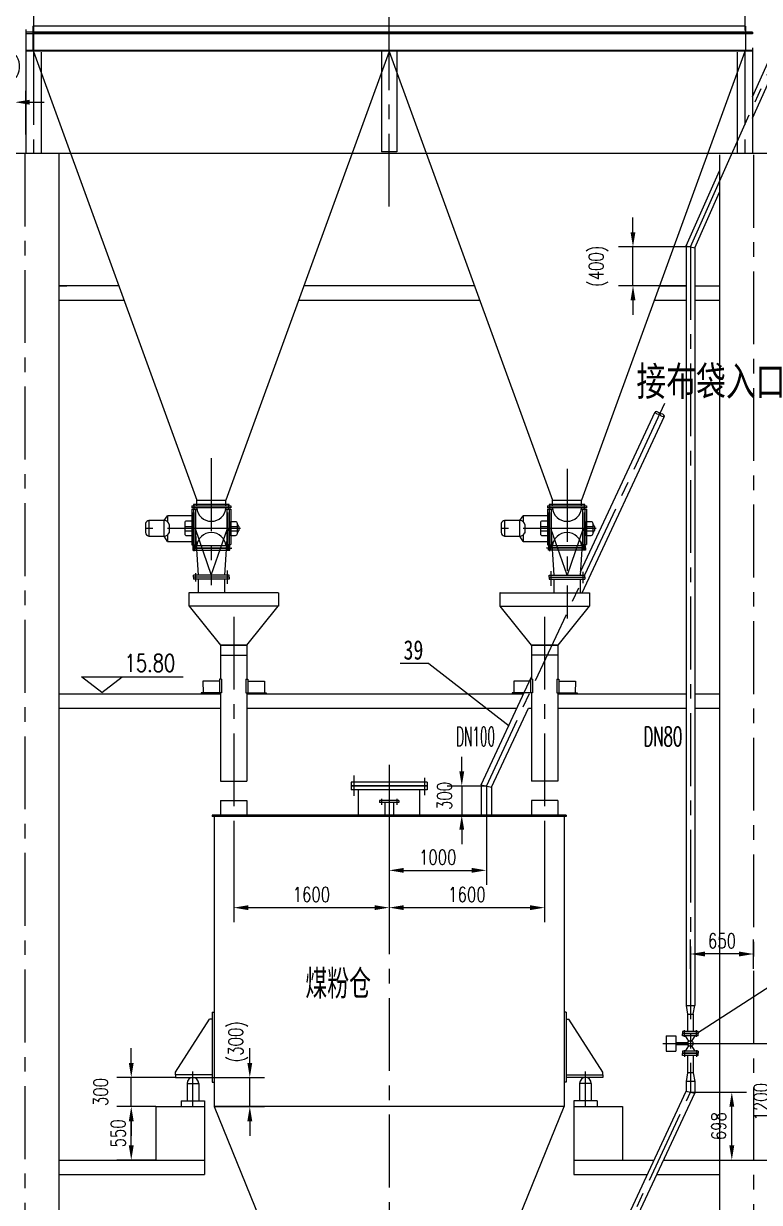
# Model space of a CAD drawing. Extents: x 20215 to 46016, y -49715 to -14074.
# Drawn here: x 28788 to 36360, y -32699 to -20565 of the extents above; entities that cross this region are included whole.
import ezdxf
from ezdxf.enums import TextEntityAlignment as Align

# ---------------------------------------------------------------- set-up
doc = ezdxf.new("R2010")
doc.units = 0
doc.header["$LTSCALE"] = 600
doc.header["$MEASUREMENT"] = 0
doc.header["$PDMODE"] = 32
doc.linetypes.add('CENTER', pattern=[2, 1.25, -0.25, 0.25, -0.25])
doc.layers.get('0').update_dxf_attribs({"linetype": 'CONTINUOUS'})
doc.layers.get('Defpoints').update_dxf_attribs({"linetype": 'CONTINUOUS'})
doc.layers.add('DIM', color=7, linetype='CONTINUOUS')
doc.styles.add('ACC', font='simplex', dxfattribs={"width": 0.75, "bigfont": 'hztxt'})
doc.styles.add('ST', font='txtx.shx', dxfattribs={"width": 0.7})
doc.styles.get("Standard").update_dxf_attribs({"font": '', "width": 0.75})
doc.styles.get('Standard').set_extended_font_data('FangSong_GB2312')
doc.dimstyles.get("Standard").update_dxf_attribs({"dimtxt": 0.18, "dimasz": 0.18, "dimexe": 0.18, "dimexo": 0.0625, "dimgap": 0.09, "dimtad": 0, "dimtih": 1, "dimtoh": 1, "dimdec": 4, "dimzin": 0, "dimdsep": 46, "dimtxsty": 'Standard', "dimcen": 0.09, "dimadec": 0, "dimazin": 0, "dimtfac": 1, "dimtdec": 4, "dimtofl": 0, "dimtmove": 0, "dimatfit": 3, "dimfxl": 1, "dimtolj": 1, "dimtzin": 0, "dimarcsym": 0})
doc.dimstyles.new('STANDARD$0', dxfattribs={"dimtxt": 3.5, "dimasz": 3, "dimexe": 0.18, "dimexo": 0.0625, "dimgap": 0.09, "dimtad": 0, "dimdec": 4, "dimdsep": 46, "dimtxsty": 'ST', "dimcen": 0.09, "dimadec": 0, "dimazin": 0, "dimtfac": 1, "dimtdec": 3, "dimtofl": 0, "dimtmove": 2, "dimatfit": 3, "dimfxl": 1, "dimtvp": 1, "dimtolj": 1, "dimtzin": 0, "dimarcsym": 0})

# ---------------------------------------------------------------- blocks, each defined once
blk = doc.blocks.new('*D14')
at = {"layer": 'Defpoints', "color": 0}
for p in [(35650, -31565), (33833, -36649), (33200, -36819), (33300, -36919), (33993, -36919)]:
    blk.add_point(p, dxfattribs=at)
at = {"layer": 'DIM', "color": 0, "lineweight": -2}
blk.add_arc((33153, -36919), 732, 11.7679, 53.2321, dxfattribs=at)
at = {"layer": 'DIM', "color": 0}
for points in [[(33578, -36355), (33604, -36312), (33463, -36256)], [(33895, -36768), (33845, -36773), (33885, -36919)]]:
    blk.add_solid(points, dxfattribs=at)
at = {"layer": 'DIM', "color": 0, "insert": (33884, -36454), "char_height": 150, "attachment_point": 5, "rotation": 302.5, "style": 'ACC'}
blk.add_mtext('\\A1;65%%d', dxfattribs=at)
blk = doc.blocks.new('*D16')
at = {"layer": 'Defpoints', "color": 0}
for p in [(35650, -30142), (35650, -30294), (36300, -30294)]:
    blk.add_point(p, dxfattribs=at)
at = {"layer": 'DIM', "color": 0, "lineweight": -2}
for p, q in [((35650, -30294), (35650, -29992)), ((36300, -30294), (36300, -29992)), ((36150, -30142), (35800, -30142))]:
    blk.add_line(p, q, dxfattribs=at)
at = {"layer": 'DIM', "color": 0}
for points in [[(35800, -30117), (35800, -30167), (35650, -30142)], [(36150, -30117), (36150, -30167), (36300, -30142)]]:
    blk.add_solid(points, dxfattribs=at)
at = {"layer": 'DIM', "color": 0, "insert": (35975, -30007), "char_height": 150, "attachment_point": 5, "style": 'ACC'}
blk.add_mtext('\\A1;650', dxfattribs=at)
blk = doc.blocks.new('*D17')
at = {"layer": 'Defpoints', "color": 0}
for p in [(35059, -22863), (35650, -22863), (35606, -23263)]:
    blk.add_point(p, dxfattribs=at)
at = {"layer": 'DIM', "color": 0, "lineweight": -2}
for p, q in [((35059, -22713), (35059, -22563)), ((35650, -22863), (34909, -22863)), ((35059, -23263), (35059, -22863)), ((35606, -23263), (34909, -23263)), ((35059, -23413), (35059, -23563))]:
    blk.add_line(p, q, dxfattribs=at)
at = {"layer": 'DIM', "color": 0}
for points in [[(35034, -22713), (35084, -22713), (35059, -22863)], [(35034, -23413), (35084, -23413), (35059, -23263)]]:
    blk.add_solid(points, dxfattribs=at)
at = {"layer": 'DIM', "color": 0, "insert": (34705, -23063), "char_height": 150, "attachment_point": 5, "rotation": 90, "style": 'ACC'}
blk.add_mtext('\\A1;(400)', dxfattribs=at)
blk = doc.blocks.new('*D18')
at = {"layer": 'Defpoints', "color": 0}
for p in [(35650, -31565), (36076, -31565), (35950, -32263)]:
    blk.add_point(p, dxfattribs=at)
at = {"layer": 'DIM', "color": 0, "lineweight": -2}
for p, q in [((35650, -31565), (36226, -31565)), ((36076, -32113), (36076, -31715)), ((35950, -32263), (36226, -32263))]:
    blk.add_line(p, q, dxfattribs=at)
at = {"layer": 'DIM', "color": 0}
for points in [[(36051, -31715), (36101, -31715), (36076, -31565)], [(36051, -32113), (36101, -32113), (36076, -32263)]]:
    blk.add_solid(points, dxfattribs=at)
at = {"layer": 'DIM', "color": 0, "insert": (35941, -31914), "char_height": 150, "attachment_point": 5, "rotation": 90, "style": 'ACC'}
blk.add_mtext('\\A1;698', dxfattribs=at)
blk = doc.blocks.new('*D19')
at = {"layer": 'Defpoints', "color": 0}
for p in [(35679, -31063), (36512, -31063), (35950, -32263)]:
    blk.add_point(p, dxfattribs=at)
at = {"layer": 'DIM', "color": 0, "lineweight": -2}
for p, q in [((35679, -31063), (36662, -31063)), ((36512, -32113), (36512, -31213)), ((35950, -32263), (36662, -32263))]:
    blk.add_line(p, q, dxfattribs=at)
at = {"layer": 'DIM', "color": 0}
for points in [[(36487, -31213), (36537, -31213), (36512, -31063)], [(36487, -32113), (36537, -32113), (36512, -32263)]]:
    blk.add_solid(points, dxfattribs=at)
at = {"layer": 'DIM', "color": 0, "insert": (36377, -31663), "char_height": 150, "attachment_point": 5, "rotation": 90, "style": 'ACC'}
blk.add_mtext('\\A1;1200', dxfattribs=at)
blk = doc.blocks.new('*D25')
at = {"layer": 'Defpoints', "color": 0}
for p in [(28700, -21375), (28700, -21626), (28400, -21778)]:
    blk.add_point(p, dxfattribs=at)
at = {"layer": 'DIM', "color": 0, "lineweight": -2}
for p, q in [((28400, -21778), (28400, -21225)), ((28700, -21626), (28700, -21225)), ((28250, -21375), (28100, -21375)), ((28400, -21375), (28700, -21375)), ((28850, -21375), (29000, -21375))]:
    blk.add_line(p, q, dxfattribs=at)
at = {"layer": 'DIM', "color": 0}
for points in [[(28250, -21350), (28250, -21400), (28400, -21375)], [(28850, -21350), (28850, -21400), (28700, -21375)]]:
    blk.add_solid(points, dxfattribs=at)
at = {"layer": 'DIM', "color": 0, "insert": (28550, -21021), "char_height": 150, "attachment_point": 5, "style": 'ACC'}
blk.add_mtext('\\A1;(300)', dxfattribs=at)
blk = doc.blocks.new('*D27')
at = {"layer": 'Defpoints', "color": 0}
for p in [(29896, -31713), (30150, -31713), (30150, -32263)]:
    blk.add_point(p, dxfattribs=at)
at = {"layer": 'DIM', "color": 0, "lineweight": -2}
for p, q in [((30150, -31713), (29746, -31713)), ((29896, -32113), (29896, -31863)), ((30150, -32263), (29746, -32263))]:
    blk.add_line(p, q, dxfattribs=at)
at = {"layer": 'DIM', "color": 0}
for points in [[(29871, -31863), (29921, -31863), (29896, -31713)], [(29871, -32113), (29921, -32113), (29896, -32263)]]:
    blk.add_solid(points, dxfattribs=at)
at = {"layer": 'DIM', "color": 0, "insert": (29761, -31988), "char_height": 150, "attachment_point": 5, "rotation": 90, "style": 'ACC'}
blk.add_mtext('\\A1;550', dxfattribs=at)
blk = doc.blocks.new('*D28')
at = {"layer": 'Defpoints', "color": 0}
for p in [(29896, -31413), (30350, -31413), (30150, -31713)]:
    blk.add_point(p, dxfattribs=at)
at = {"layer": 'DIM', "color": 0, "lineweight": -2}
for p, q in [((29896, -31263), (29896, -31113)), ((30350, -31413), (29746, -31413)), ((29896, -31713), (29896, -31413)), ((30150, -31713), (29746, -31713)), ((29896, -31863), (29896, -32013))]:
    blk.add_line(p, q, dxfattribs=at)
at = {"layer": 'DIM', "color": 0}
for points in [[(29871, -31263), (29921, -31263), (29896, -31413)], [(29871, -31863), (29921, -31863), (29896, -31713)]]:
    blk.add_solid(points, dxfattribs=at)
at = {"layer": 'DIM', "color": 0, "insert": (29581, -31563), "char_height": 150, "attachment_point": 5, "rotation": 90, "style": 'ACC'}
blk.add_mtext('\\A1;300', dxfattribs=at)
blk = doc.blocks.new('*D29')
at = {"layer": 'Defpoints', "color": 0}
for p in [(30730, -31413), (31116, -31413), (30750, -31713)]:
    blk.add_point(p, dxfattribs=at)
at = {"layer": 'DIM', "color": 0, "lineweight": -2}
for p, q in [((31116, -31263), (31116, -31113)), ((30730, -31413), (31266, -31413)), ((31116, -31713), (31116, -31413)), ((30750, -31713), (31266, -31713)), ((31116, -31863), (31116, -32013))]:
    blk.add_line(p, q, dxfattribs=at)
at = {"layer": 'DIM', "color": 0}
for points in [[(31091, -31263), (31141, -31263), (31116, -31413)], [(31091, -31863), (31141, -31863), (31116, -31713)]]:
    blk.add_solid(points, dxfattribs=at)
at = {"layer": 'DIM', "color": 0, "insert": (30996, -31045), "char_height": 150, "attachment_point": 5, "rotation": 90, "style": 'ACC'}
blk.add_mtext('\\A1;(300)', dxfattribs=at)
blk = doc.blocks.new('*D30')
at = {"layer": 'Defpoints', "color": 0}
for p in [(33550, -28413), (33297, -28713), (33604, -28713)]:
    blk.add_point(p, dxfattribs=at)
at = {"layer": 'DIM', "color": 0, "lineweight": -2}
for p, q in [((33297, -28263), (33297, -28113)), ((33550, -28413), (33147, -28413)), ((33297, -28413), (33297, -28713)), ((33604, -28713), (33147, -28713)), ((33297, -28863), (33297, -29013))]:
    blk.add_line(p, q, dxfattribs=at)
at = {"layer": 'DIM', "color": 0}
for points in [[(33272, -28263), (33322, -28263), (33297, -28413)], [(33272, -28863), (33322, -28863), (33297, -28713)]]:
    blk.add_solid(points, dxfattribs=at)
at = {"layer": 'DIM', "color": 0, "insert": (33120, -28515), "char_height": 150, "attachment_point": 5, "rotation": 90, "style": 'ACC'}
blk.add_mtext('\\A1;300', dxfattribs=at)
blk = doc.blocks.new('*D31')
at = {"layer": 'Defpoints', "color": 0}
for p in [(32550, -28727), (33550, -28893), (33550, -29281)]:
    blk.add_point(p, dxfattribs=at)
at = {"layer": 'DIM', "color": 0, "lineweight": -2}
for p, q in [((32550, -28727), (32550, -29431)), ((33550, -28893), (33550, -29431)), ((32700, -29281), (33400, -29281))]:
    blk.add_line(p, q, dxfattribs=at)
at = {"layer": 'DIM', "color": 0}
for points in [[(32700, -29256), (32700, -29306), (32550, -29281)], [(33400, -29256), (33400, -29306), (33550, -29281)]]:
    blk.add_solid(points, dxfattribs=at)
at = {"layer": 'DIM', "color": 0, "insert": (33050, -29146), "char_height": 150, "attachment_point": 5, "style": 'ACC'}
blk.add_mtext('\\A1;1000', dxfattribs=at)
blk = doc.blocks.new('*D32')
at = {"layer": 'Defpoints', "color": 0}
for p in [(32550, -28727), (30950, -28833), (32550, -29665)]:
    blk.add_point(p, dxfattribs=at)
at = {"layer": 'DIM', "color": 0, "lineweight": -2}
for p, q in [((32550, -28727), (32550, -29815)), ((30950, -28833), (30950, -29815)), ((31100, -29665), (32400, -29665))]:
    blk.add_line(p, q, dxfattribs=at)
at = {"layer": 'DIM', "color": 0}
for points in [[(31100, -29640), (31100, -29690), (30950, -29665)], [(32400, -29640), (32400, -29690), (32550, -29665)]]:
    blk.add_solid(points, dxfattribs=at)
at = {"layer": 'DIM', "color": 0, "insert": (31750, -29530), "char_height": 150, "attachment_point": 5, "style": 'ACC'}
blk.add_mtext('\\A1;1600', dxfattribs=at)
blk = doc.blocks.new('*D33')
at = {"layer": 'Defpoints', "color": 0}
for p in [(32550, -28727), (34150, -28833), (34150, -29665)]:
    blk.add_point(p, dxfattribs=at)
at = {"layer": 'DIM', "color": 0, "lineweight": -2}
for p, q in [((32550, -28727), (32550, -29815)), ((34150, -28833), (34150, -29815)), ((32700, -29665), (34000, -29665))]:
    blk.add_line(p, q, dxfattribs=at)
at = {"layer": 'DIM', "color": 0}
for points in [[(32700, -29640), (32700, -29690), (32550, -29665)], [(34000, -29640), (34000, -29690), (34150, -29665)]]:
    blk.add_solid(points, dxfattribs=at)
at = {"layer": 'DIM', "color": 0, "insert": (33350, -29530), "char_height": 150, "attachment_point": 5, "style": 'ACC'}
blk.add_mtext('\\A1;1600', dxfattribs=at)

msp = doc.modelspace()

# ---------------------------------------------------------------- linework, layer by layer
for p, q in [((36290.03458, -21319.91658), (36684.06058, -20436.9235)), ((36290.03458, -21538.31799), (36747.90841, -20512.24503)), ((35605.53458, -22853.84775), (35950.03458, -22081.84002)), ((35694.53458, -22872.80449), (35950.03458, -22300.24143)), ((35605.53458, -22853.84775), (35605.53458, -30671.32612)), ((35605.53458, -22853.84775), (35694.53458, -22872.80449)), ((35694.53458, -22872.80449), (35694.53458, -30671.32612)), ((34518.74235, -26208.15073), (35286.32828, -24562.05739)), ((34537.56923, -26423.32612), (35384.20952, -24607.70016)), ((33496.03458, -28401.35461), (34014.24412, -27290.05067)), ((33604.03458, -28425.29763), (33982.66311, -27613.32612)), ((33496.03458, -28401.35461), (33496.03458, -28713.32612)), ((33496.03458, -28401.35461), (33604.03458, -28425.29763)), ((33604.03458, -28425.29763), (33604.03458, -28713.32612)), ((35605.53458, -30671.32612), (35694.53458, -30671.32612)), ((35605.53458, -30671.32612), (35621.53458, -30760.32612)), ((35678.53458, -30760.32612), (35694.53458, -30671.32612)), ((35621.53458, -30760.32612), (35678.53458, -30760.32612)), ((35621.53458, -31366.32612), (35605.53458, -31455.32612)), ((35678.53458, -31366.32612), (35621.53458, -31366.32612)), ((35678.53458, -31366.32612), (35694.53458, -31455.32612)), ((35694.53458, -31455.32612), (35605.53458, -31455.32612)), ((35605.53458, -31455.32612), (35605.53458, -31555.50433)), ((35694.53458, -31455.32612), (35694.53458, -31575.23515)), ((33297.47744, -36505.14884), (35605.53458, -31555.50433)), ((33378.13883, -36542.76187), (35694.53458, -31575.23515)), ((35605.53458, -31555.50433), (35694.53458, -31575.23515))]:
    msp.add_line(p, q)
at = {"lineweight": -2}
for p, q in [((35621.53458, -30760.32612), (35621.53458, -30940.32612)), ((35678.53458, -30760.32612), (35678.53458, -30940.32612)), ((35570.03458, -30940.32612), (35570.03458, -30960.32612)), ((35730.03458, -30940.32612), (35570.03458, -30940.32612)), ((35730.03458, -30940.32612), (35730.03458, -30960.32612)), ((35400.03458, -30983.32612), (35400.03458, -31143.32612)), ((35400.03458, -30983.32612), (35500.03458, -30983.32612)), ((35500.03458, -30983.32612), (35500.03458, -31143.32612)), ((35500.03458, -31053.32612), (35623.34657, -31053.32612)), ((35730.03458, -30960.32612), (35570.03458, -30960.32612)), ((35570.03458, -30983.32612), (35570.03458, -30963.32612)), ((35730.03458, -30963.32612), (35570.03458, -30963.32612)), ((35730.03458, -30983.32612), (35570.03458, -30983.32612)), ((35634.92961, -31039.15817), (35600.03458, -30983.32612)), ((35665.13955, -31039.15817), (35700.03458, -30983.32612)), ((35730.03458, -30983.32612), (35730.03458, -30963.32612)), ((35400.03458, -31143.32612), (35500.03458, -31143.32612)), ((35500.03458, -31073.32612), (35623.34657, -31073.32612)), ((35570.03458, -31143.32612), (35570.03458, -31163.32612)), ((35730.03458, -31143.32612), (35570.03458, -31143.32612)), ((35730.03458, -31163.32612), (35570.03458, -31163.32612)), ((35730.03458, -31166.32612), (35570.03458, -31166.32612)), ((35570.03458, -31186.32612), (35570.03458, -31166.32612)), ((35600.03458, -31143.32612), (35634.92961, -31087.49407)), ((35700.03458, -31143.32612), (35665.13955, -31087.49407)), ((35730.03458, -31143.32612), (35730.03458, -31163.32612)), ((35730.03458, -31186.32612), (35730.03458, -31166.32612)), ((35730.03458, -31186.32612), (35570.03458, -31186.32612)), ((35621.53458, -31186.32612), (35621.53458, -31366.32612)), ((35678.53458, -31186.32612), (35678.53458, -31366.32612))]:
    msp.add_line(p, q, dxfattribs=at)
msp.add_circle((35650.03458, -31063.32612), 28.5, dxfattribs=at)
for centre, start, end in [((35299.38789, -24597.93839), 20, 110), ((35322.20928, -24548.99777), 200, 290), ((35348.32851, -24620.75978), 20, 110), ((35371.1499, -24571.81916), 200, 290)]:
    msp.add_arc(centre, 38.18377, start, end)
at = {"layer": 'DIM', "color": 4}
for p, q in [((36210.03458, -17437.67925), (36210.03458, -20637.67925)), ((28890.03458, -18478.14418), (28890.03458, -20902.27541)), ((28810.03458, -20625.48733), (28810.03458, -20858.48733)), ((28883.03458, -20592.27541), (28883.03458, -20655.27541)), ((28883.03458, -20592.27541), (28890.03458, -20592.27541)), ((28883.03458, -20625.48733), (28883.03458, -20851.48733)), ((36217.03458, -20592.27541), (28890.03458, -20592.27541)), ((36217.03458, -20592.27541), (36217.03458, -20655.27541)), ((36217.03458, -20625.48733), (36217.03458, -20851.48733)), ((28810.03458, -20655.27541), (28810.03458, -20669.27541)), ((28883.03458, -20655.27541), (28810.03458, -20655.27541)), ((28883.03458, -20669.27541), (28810.03458, -20669.27541)), ((36210.03458, -20655.27541), (28890.03458, -20655.27541)), ((36290.03458, -20662.27541), (28890.03458, -20662.27541)), ((36210.03458, -20662.27541), (28890.03458, -20662.27541)), ((36210.03458, -20669.27541), (28890.03458, -20669.27541)), ((36290.03458, -20655.27541), (36217.03458, -20655.27541)), ((36290.03458, -20669.27541), (36217.03458, -20669.27541)), ((36290.03458, -20655.27541), (36290.03458, -20669.27541)), ((28810.03458, -20842.27541), (28810.03458, -20849.27541)), ((28883.03458, -20842.27541), (28810.03458, -20842.27541)), ((36290.03458, -20849.27541), (28810.03458, -20849.27541)), ((28810.03458, -20858.48733), (28810.03458, -21902.27541)), ((36210.03458, -20842.27541), (28890.03458, -20842.27541)), ((28890.03458, -20851.48733), (30570.03458, -25469.20611)), ((28970.03458, -20858.48733), (28970.03458, -21902.27541)), ((32550.03458, -20851.48733), (30869.3224, -25469.20611)), ((32470.03458, -20851.48733), (32470.03458, -21884.1342)), ((32550.03458, -20851.48733), (34230.74676, -25469.20611)), ((32630.03458, -20851.48733), (32630.03458, -21884.1342)), ((36210.03458, -20851.48733), (34530.03458, -25469.20611)), ((36130.03458, -20858.48733), (36130.03458, -21902.27541)), ((36290.03458, -20842.27541), (36217.03458, -20842.27541)), ((36290.03458, -20815.34472), (36290.03458, -20858.48733)), ((36290.03458, -20842.27541), (36290.03458, -20849.27541)), ((36290.03458, -20858.48733), (36290.03458, -21902.27541)), ((28810.03458, -21708.61965), (28810.03458, -21257.28564)), ((32470.03458, -21662.32612), (32471.03458, -21663.32612)), ((32629.03458, -21663.32612), (32630.03458, -21662.32612)), ((29150.03458, -21902.27541), (28450.03458, -21902.27541)), ((29150.03458, -21902.27541), (29150.03458, -40450.82612)), ((36650.03458, -21902.27541), (29150.03458, -21902.27541)), ((32470.03458, -21884.1342), (32471.03458, -21885.1342)), ((32629.03458, -21885.1342), (32471.03458, -21885.1342)), ((32629.03458, -21885.1342), (32630.03458, -21884.1342)), ((35950.03458, -21916.27541), (35950.03458, -43263.32612)), ((29150.03458, -23263.32612), (29232.00522, -23263.32612)), ((29767.50014, -23263.32612), (29150.03458, -23263.32612)), ((33427.87211, -23263.32612), (31672.19705, -23263.32612)), ((35332.56902, -23263.32612), (35605.53458, -23263.32612)), ((35694.53458, -23263.32612), (35950.03458, -23263.32612)), ((29150.03458, -23413.32612), (29822.07254, -23413.32612)), ((31617.60152, -23413.32612), (33482.46765, -23413.32612)), ((35277.99662, -23413.32612), (35605.53458, -23413.32612)), ((35694.53458, -23413.32612), (35950.03458, -23413.32612)), ((30570.03458, -25469.20611), (30870.03458, -25469.20611)), ((30570.03458, -25529.20611), (30570.03458, -25469.20611)), ((30870.03458, -25529.20611), (30870.03458, -25469.20611)), ((34230.03458, -25469.20611), (34530.03458, -25469.20611)), ((34230.03458, -25529.20611), (34230.03458, -25469.20611)), ((34530.03458, -25529.20611), (34530.03458, -25469.20611)), ((30518.9143, -25563.2343), (30556.68006, -25563.2343)), ((30520.03458, -25529.20611), (30520.03458, -25550.42588)), ((30520.03458, -25529.20611), (30920.03458, -25529.20611)), ((30920.03458, -25550.42588), (30520.03458, -25550.42588)), ((30556.68006, -25563.08186), (30572.48423, -25563.08186)), ((30556.68006, -25563.2343), (30556.68006, -25930.95828)), ((30570.03458, -25529.20611), (30870.03458, -25529.20611)), ((30867.56508, -25563.17956), (30884.31943, -25563.17956)), ((30884.31943, -25563.332), (30922.0852, -25563.332)), ((30884.31943, -25597.30956), (30884.31943, -25928.51407)), ((30920.03458, -25529.20611), (30920.03458, -25550.42588)), ((34178.9143, -25563.2343), (34216.68006, -25563.2343)), ((34180.03458, -25529.20611), (34180.03458, -25550.42588)), ((34180.03458, -25529.20611), (34580.03458, -25529.20611)), ((34580.03458, -25550.42588), (34180.03458, -25550.42588)), ((34216.68006, -25563.08186), (34232.48423, -25563.08186)), ((34216.68006, -25563.2343), (34216.68006, -25930.95828)), ((34230.03458, -25529.20611), (34530.03458, -25529.20611)), ((34527.56508, -25563.17956), (34544.31943, -25563.17956)), ((34544.31943, -25563.332), (34582.0852, -25563.332)), ((34544.31943, -25597.30956), (34544.31943, -25928.51407)), ((34580.03458, -25529.20611), (34580.03458, -25550.42588)), ((30042.02878, -25711.74471), (30042.02878, -25803.3524)), ((30077.09698, -25679.41259), (30077.09698, -25841.07322)), ((30236.22518, -25679.41259), (30268.59583, -25630.9144)), ((30268.59583, -25630.9144), (30268.59583, -25690.27048)), ((30284.78116, -25722.52209), (30284.78116, -25808.74109)), ((30448.77788, -25697.14097), (30448.77788, -25823.34483)), ((30518.9143, -25687.49562), (30458.42324, -25687.49562)), ((33702.02878, -25711.74471), (33702.02878, -25803.3524)), ((33737.09698, -25679.41259), (33737.09698, -25841.07322)), ((33896.22518, -25679.41259), (33928.59583, -25630.9144)), ((33928.59583, -25630.9144), (33928.59583, -25690.27048)), ((33944.78116, -25722.52209), (33944.78116, -25808.74109)), ((34108.77788, -25697.14097), (34108.77788, -25823.34483)), ((34178.9143, -25687.49562), (34118.42324, -25687.49562)), ((30268.59583, -25894.96009), (30236.22518, -25841.07322)), ((30268.59583, -25827.76697), (30268.59583, -25894.96009)), ((30448.77788, -25741.38249), (30518.9143, -25741.38249)), ((30448.77788, -25787.18634), (30518.9143, -25787.18634)), ((30448.77788, -25823.34483), (30458.42324, -25832.99018)), ((30458.42324, -25832.99018), (30518.9143, -25832.99018)), ((30555.08443, -25763.49227), (30583.40276, -26243.32612)), ((30555.08443, -25763.49227), (30719.40276, -26243.32612)), ((30719.40276, -26243.32612), (30885.02173, -25763.15993)), ((30885.02173, -25763.15993), (30855.40276, -26243.32612)), ((30922.0852, -25741.38249), (30984.45585, -25741.38249)), ((30922.0852, -25787.18634), (30984.45585, -25787.18634)), ((31002.02873, -25742.06378), (31002.02873, -25784.5897)), ((33928.59583, -25894.96009), (33896.22518, -25841.07322)), ((33928.59583, -25827.76697), (33928.59583, -25894.96009)), ((34108.77788, -25741.38249), (34178.9143, -25741.38249)), ((34108.77788, -25787.18634), (34178.9143, -25787.18634)), ((34108.77788, -25823.34483), (34118.42324, -25832.99018)), ((34118.42324, -25832.99018), (34178.9143, -25832.99018)), ((34215.04743, -25763.15993), (34244.6664, -26243.32612)), ((34380.6664, -26243.32612), (34215.04743, -25763.15993)), ((34544.98473, -25763.49227), (34380.6664, -26243.32612)), ((34544.98473, -25763.49227), (34516.6664, -26243.32612)), ((34582.0852, -25741.38249), (34644.45585, -25741.38249)), ((34582.0852, -25787.18634), (34644.45585, -25787.18634)), ((34662.02873, -25742.06378), (34662.02873, -25784.5897)), ((30518.9143, -25930.95828), (30556.68006, -25930.95828)), ((30530.03191, -25942.10634), (30530.03191, -25963.32612)), ((30910.03191, -25942.10634), (30530.03191, -25942.10634)), ((30530.03191, -25963.32612), (30910.03191, -25963.32612)), ((30530.03713, -25963.10041), (30910.03728, -25963.05341)), ((30530.03713, -25963.10041), (30530.05851, -25984.32556)), ((30530.03725, -25963.3315), (30910.03725, -25962.99573)), ((30535.02718, -25942.10634), (30535.02718, -25963.32709)), ((30535.05377, -25984.32053), (30535.03239, -25963.09979)), ((30902.40276, -25963.32612), (30536.40276, -25963.32612)), ((30545.03251, -25963.16362), (30932.61004, -25963.16362)), ((30545.03255, -25963.25319), (30932.60989, -25962.86278)), ((30555.05785, -25942.10634), (30555.05785, -25963.30939)), ((30555.08443, -25984.30035), (30555.06307, -25963.09732)), ((30556.68006, -25930.95828), (30573.44385, -25930.95828)), ((30868.23839, -25928.51407), (30884.31943, -25928.51407)), ((30884.31943, -25928.51407), (30922.0852, -25928.51407)), ((30885.02173, -25983.96801), (30885.00037, -25962.76497)), ((30885.00598, -25942.10634), (30885.00598, -25963.30939)), ((30905.05239, -25983.94783), (30905.03102, -25962.72709)), ((30905.03665, -25942.10634), (30905.03665, -25963.32709)), ((30910.03191, -25963.3315), (30910.03191, -25942.10634)), ((30910.05832, -25983.94279), (30910.03694, -25962.72302)), ((34555.03665, -25963.16362), (34167.45912, -25963.16362)), ((34555.03661, -25963.25319), (34167.45927, -25962.86278)), ((34178.9143, -25930.95828), (34216.68006, -25930.95828)), ((34190.01084, -25983.94279), (34190.03222, -25962.72302)), ((34570.03203, -25963.10041), (34190.03189, -25963.05341)), ((34190.03191, -25942.10634), (34190.03191, -25963.32612)), ((34570.03191, -25942.10634), (34190.03191, -25942.10634)), ((34570.03191, -25963.3315), (34190.03191, -25962.99573)), ((34195.01677, -25983.94783), (34195.03814, -25962.72709)), ((34195.03784, -25942.10634), (34195.03784, -25963.32709)), ((34215.04743, -25983.96801), (34215.06879, -25962.76497)), ((34215.06851, -25942.10634), (34215.06851, -25963.30939)), ((34216.68006, -25930.95828), (34233.44385, -25930.95828)), ((34528.23839, -25928.51407), (34544.31943, -25928.51407)), ((34544.31943, -25928.51407), (34582.0852, -25928.51407)), ((34544.98473, -25984.30035), (34545.00609, -25963.09732)), ((34545.00598, -25942.10634), (34545.00598, -25963.30939)), ((34565.01539, -25984.32053), (34565.03677, -25963.09979)), ((34565.03665, -25942.10634), (34565.03665, -25963.32709)), ((34570.03203, -25963.10041), (34570.01065, -25984.32556)), ((34570.03191, -25963.3315), (34570.03191, -25942.10634)), ((30530.05851, -25984.32556), (30910.05832, -25983.94279)), ((34570.01065, -25984.32556), (34190.01084, -25983.94279)), ((30902.40276, -26243.32612), (30536.40276, -26243.32612)), ((30536.40276, -26263.32612), (30536.40276, -26243.32612)), ((30902.40276, -26263.32612), (30536.40276, -26263.32612)), ((30536.40276, -26263.32612), (30536.40276, -26283.32612)), ((30902.40276, -26263.32612), (30536.40276, -26263.32612)), ((30902.40276, -26283.32612), (30536.40276, -26283.32612)), ((30583.40276, -26283.32612), (30583.40276, -26423.32612)), ((30856.66107, -26283.32612), (30856.66107, -26423.32612)), ((30902.40276, -26263.32612), (30902.40276, -26243.32612)), ((30902.40276, -26263.32612), (30902.40276, -26283.32612)), ((34197.6664, -26243.32612), (34563.6664, -26243.32612)), ((34197.6664, -26263.32612), (34197.6664, -26243.32612)), ((34197.6664, -26263.32612), (34563.6664, -26263.32612)), ((34197.6664, -26263.32612), (34197.6664, -26283.32612)), ((34197.6664, -26263.32612), (34563.6664, -26263.32612)), ((34197.6664, -26283.32612), (34563.6664, -26283.32612)), ((34243.40809, -26283.32612), (34243.40809, -26423.32612)), ((34516.6664, -26283.32612), (34516.6664, -26423.32612)), ((34563.6664, -26263.32612), (34563.6664, -26243.32612)), ((34563.6664, -26263.32612), (34563.6664, -26283.32612)), ((30491.03191, -26423.32612), (30490.03191, -26424.32612)), ((30490.03191, -26424.32612), (30490.03191, -26563.32612)), ((31409.03191, -26423.32612), (30491.03191, -26423.32612)), ((31409.03191, -26423.32612), (31410.03191, -26424.32612)), ((31410.03191, -26424.32612), (31410.03191, -26563.32612)), ((33691.03725, -26423.32612), (33690.03725, -26424.32612)), ((33690.03725, -26424.32612), (33690.03725, -26563.32612)), ((33691.03725, -26423.32612), (34609.03725, -26423.32612)), ((34609.03725, -26423.32612), (34610.03725, -26424.32612)), ((34610.03725, -26424.32612), (34610.03725, -26563.32612)), ((31409.03191, -26563.32612), (30491.03191, -26563.32612)), ((30491.03191, -26563.32612), (30814.03191, -26963.32612)), ((31086.03191, -26963.32612), (31409.03191, -26563.32612)), ((33691.03725, -26563.32612), (34609.03725, -26563.32612)), ((34014.03725, -26963.32612), (33691.03725, -26563.32612)), ((34609.03725, -26563.32612), (34286.03725, -26963.32612)), ((31086.03191, -26963.32612), (30814.03191, -26963.32612)), ((30814.03191, -26963.32612), (31086.03191, -26963.32612)), ((30814.03191, -26963.32612), (30814.25352, -27313.32612)), ((31086.03191, -26963.32612), (31085.81031, -27313.32612)), ((34014.03725, -26963.32612), (34286.03725, -26963.32612)), ((34286.03725, -26963.32612), (34014.03725, -26963.32612)), ((34014.03725, -26963.32612), (34014.25885, -27313.32612)), ((34286.03725, -26963.32612), (34285.81564, -27313.32612)), ((30814.03191, -27065.32612), (31086.03191, -27065.32612)), ((34286.03725, -27065.32612), (34014.03725, -27065.32612)), ((30804.26618, -27333.32612), (30634.26615, -27333.32612)), ((30634.26615, -27333.32612), (30634.34213, -27453.32612)), ((30824.25352, -27313.32612), (30804.25352, -27313.32612)), ((30804.25352, -27313.32612), (30804.34216, -27453.32612)), ((30824.25352, -27313.32612), (30824.34217, -27453.32612)), ((31075.8103, -27313.32612), (31075.72166, -27453.32612)), ((31075.8103, -27313.32612), (31095.81031, -27313.32612)), ((31095.81031, -27313.32612), (31095.72167, -27453.32612)), ((31095.79765, -27333.32612), (31265.79768, -27333.32612)), ((31265.79768, -27333.32612), (31265.7217, -27453.32612)), ((34004.27151, -27333.32612), (33834.27148, -27333.32612)), ((33834.27148, -27333.32612), (33834.34746, -27453.32612)), ((34024.25886, -27313.32612), (34004.25885, -27313.32612)), ((34004.25885, -27313.32612), (34004.34749, -27453.32612)), ((34024.25886, -27313.32612), (34024.3475, -27453.32612)), ((34275.81564, -27313.32612), (34275.72699, -27453.32612)), ((34275.81564, -27313.32612), (34295.81564, -27313.32612)), ((34295.81564, -27313.32612), (34295.727, -27453.32612)), ((34295.80298, -27333.32612), (34465.80301, -27333.32612)), ((34465.80301, -27333.32612), (34465.72703, -27453.32612)), ((29150.03458, -27463.32612), (30814.3485, -27463.32612)), ((30614.34212, -27453.32612), (30614.34846, -27463.32612)), ((30824.34217, -27453.32612), (30614.34212, -27453.32612)), ((30814.34216, -27453.32612), (30814.91771, -28362.32612)), ((31075.72166, -27453.32612), (31285.7217, -27453.32612)), ((31085.72166, -27453.32612), (31085.14612, -28362.32612)), ((31085.71533, -27463.32612), (33933.44445, -27463.32612)), ((31285.7217, -27453.32612), (31285.71537, -27463.32612)), ((33814.34746, -27453.32612), (33814.35379, -27463.32612)), ((34024.3475, -27453.32612), (33814.34746, -27453.32612)), ((34014.3475, -27453.32612), (34014.92304, -28362.32612)), ((34275.72699, -27453.32612), (34485.72704, -27453.32612)), ((34285.727, -27453.32612), (34285.15145, -28362.32612)), ((34285.72066, -27463.32612), (35605.53458, -27463.32612)), ((34485.72704, -27453.32612), (34485.7207, -27463.32612)), ((35694.53458, -27463.32612), (35950.03458, -27463.32612)), ((29150.03458, -27613.32612), (30814.44347, -27613.32612)), ((31085.62036, -27613.32612), (33863.4983, -27613.32612)), ((33982.66311, -27613.32612), (34014.4488, -27613.32612)), ((34285.62569, -27613.32612), (35605.53458, -27613.32612)), ((35694.53458, -27613.32612), (35950.03458, -27613.32612)), ((30814.91771, -28362.32612), (30815.91828, -28363.32612)), ((30815.91828, -28363.32612), (31084.14555, -28363.32612)), ((31084.14555, -28363.32612), (31085.14612, -28362.32612)), ((32160.03458, -28374.32612), (32160.03458, -28412.32612)), ((32940.03458, -28374.32612), (32160.03458, -28374.32612)), ((32940.03458, -28374.32612), (32940.03458, -28412.32612)), ((34015.92361, -28363.32612), (34014.92304, -28362.32612)), ((34284.15088, -28363.32612), (34015.92361, -28363.32612)), ((34285.15145, -28362.32612), (34284.15088, -28363.32612)), ((32940.03458, -28412.32612), (32160.03458, -28412.32612)), ((32940.03458, -28413.32612), (32160.03458, -28413.32612)), ((32160.03458, -28413.32612), (32160.03458, -28451.32612)), ((32940.03458, -28451.32612), (32160.03458, -28451.32612)), ((32235.03458, -28713.32612), (32235.03458, -28451.32612)), ((32865.03458, -28713.32612), (32865.03458, -28451.32612)), ((32940.03458, -28413.32612), (32940.03458, -28451.32612)), ((30814.03458, -28563.32612), (30814.03458, -28713.32612)), ((30814.03458, -28563.32612), (31086.03458, -28563.32612)), ((31086.03458, -28563.32612), (31086.03458, -28713.32612)), ((32650.03458, -28563.32612), (32450.03458, -28563.32612)), ((32450.03458, -28563.32612), (32450.03458, -28583.32612)), ((32650.03458, -28583.32612), (32450.03458, -28583.32612)), ((32505.53458, -28583.32612), (32505.53458, -28713.32612)), ((32594.53458, -28583.32612), (32594.53458, -28713.32612)), ((32650.03458, -28563.32612), (32650.03458, -28583.32612)), ((34286.03458, -28563.32612), (34014.03458, -28563.32612)), ((34014.03458, -28563.32612), (34014.03458, -28713.32612)), ((34286.03458, -28563.32612), (34286.03458, -28713.32612)), ((34370.03458, -28713.32612), (30730.03458, -28713.32612)), ((30730.03458, -28713.32612), (30730.03458, -28727.32612)), ((34370.03458, -28727.32612), (30730.03458, -28727.32612)), ((30750.03458, -28727.32612), (30750.03458, -31713.32612)), ((34350.03458, -28727.32612), (34350.03458, -31713.32612)), ((34370.03458, -28713.32612), (34370.03458, -28727.32612)), ((30350.03458, -31357.32612), (30700.03458, -30813.32612)), ((30730.03458, -30813.32612), (30700.03458, -30813.32612)), ((30730.03458, -30741.32612), (30750.03458, -30741.32612)), ((30730.03458, -30741.32612), (30730.03458, -31461.32612)), ((30730.03458, -30813.32612), (30730.03458, -31387.32612)), ((30750.03458, -30741.32612), (30750.03458, -31461.32612)), ((34370.03458, -30741.32612), (34350.03458, -30741.32612)), ((34350.03458, -30741.32612), (34350.03458, -31461.32612)), ((34370.03458, -30741.32612), (34370.03458, -31461.32612)), ((34370.03458, -30813.32612), (34400.03458, -30813.32612)), ((34370.03458, -30813.32612), (34370.03458, -31387.32612)), ((34750.03458, -31357.32612), (34400.03458, -30813.32612)), ((30350.03458, -31387.32612), (30350.03458, -31357.32612)), ((30730.03458, -31387.32612), (30350.03458, -31387.32612)), ((30350.03458, -31387.32612), (30350.03458, -31413.32612)), ((30350.03458, -31413.32612), (30730.03458, -31413.32612)), ((34370.03458, -31387.32612), (34750.03458, -31387.32612)), ((34750.03458, -31413.32612), (34370.03458, -31413.32612)), ((34750.03458, -31387.32612), (34750.03458, -31357.32612)), ((34750.03458, -31387.32612), (34750.03458, -31413.32612)), ((30470.03458, -31473.32612), (30590.03458, -31473.32612)), ((30470.03458, -31473.32612), (30470.03458, -31653.32612)), ((30590.03458, -31473.32612), (30590.03458, -31653.32612)), ((30730.03458, -31461.32612), (30750.03458, -31461.32612)), ((34370.03458, -31461.32612), (34350.03458, -31461.32612)), ((34510.03458, -31473.32612), (34510.03458, -31653.32612)), ((34630.03458, -31473.32612), (34510.03458, -31473.32612)), ((34630.03458, -31473.32612), (34630.03458, -31653.32612)), ((30410.03458, -31653.32612), (30410.03458, -31713.32612)), ((30410.03458, -31653.32612), (30650.03458, -31653.32612)), ((30650.03458, -31653.32612), (30650.03458, -31713.32612)), ((34690.03458, -31653.32612), (34450.03458, -31653.32612)), ((34450.03458, -31653.32612), (34450.03458, -31713.32612)), ((34690.03458, -31653.32612), (34690.03458, -31713.32612)), ((30150.03458, -31713.32612), (30150.03458, -32263.32612)), ((30150.03458, -31713.32612), (30650.03458, -31713.32612)), ((30650.03458, -31713.32612), (30650.03458, -32263.32612)), ((34350.03458, -31713.32612), (30750.03458, -31713.32612)), ((30750.03458, -31713.32612), (32337.03458, -35629.32612)), ((32763.03458, -35629.32612), (34350.03458, -31713.32612)), ((34450.03458, -31713.32612), (34450.03458, -32263.32612)), ((34450.03458, -31713.32612), (34950.03458, -31713.32612)), ((34950.03458, -31713.32612), (34950.03458, -32263.32612)), ((29150.03458, -32263.32612), (30650.03458, -32263.32612)), ((30650.03458, -32263.32612), (30650.03458, -32413.32612)), ((34450.03458, -32263.32612), (34450.03458, -32413.32612)), ((34450.03458, -32263.32612), (35275.47186, -32263.32612)), ((35373.67249, -32263.32612), (37800.03458, -32263.32612)), ((29150.03458, -32413.32612), (30650.03458, -32413.32612)), ((34450.03458, -32413.32612), (35205.52571, -32413.32612)), ((35303.72634, -32413.32612), (35950.03458, -32413.32612))]:
    msp.add_line(p, q, dxfattribs=at)
at = {"layer": 'DIM', "color": 2, "linetype": 'CENTER'}
for p, q in [((32550.03458, -22449.80003), (32550.03458, -18703.75619)), ((28890.03458, -20858.48733), (28890.03458, -21902.27541)), ((36209.82631, -20858.48733), (36209.82631, -21902.27541)), ((28800.03458, -21902.27541), (28800.03458, -44763.32612)), ((36300.03458, -21916.27541), (36300.03458, -44763.32612)), ((30720.03191, -25038.44811), (30720.03191, -26346.94811)), ((34380.03725, -25149.59636), (34380.03725, -26690.34472)), ((30545.03458, -25563.01801), (30545.03458, -25517.95942)), ((30895.03458, -25517.95942), (30895.03458, -25563.01801)), ((34205.03458, -25563.01801), (34205.03458, -25517.95942)), ((34555.03458, -25517.95942), (34555.03458, -25563.01801)), ((31018.5541, -25763.32674), (30043.42353, -25763.32674)), ((34678.5541, -25763.32674), (33703.42353, -25763.32674)), ((30545.03251, -25995.51536), (30545.03251, -25940.67272)), ((30895.03665, -25931.70397), (30895.03665, -25986.54661)), ((34205.03251, -25995.51536), (34205.03251, -25940.67272)), ((34555.03665, -25931.70397), (34555.03665, -25986.54661)), ((30883.92452, -26193.84472), (30883.92452, -26330.34472)), ((34212.42452, -26200.84472), (34212.42452, -26353.34472)), ((34547.92452, -26323.84472), (34547.92452, -26208.34472)), ((30557.42452, -26221.84472), (30557.42452, -26307.84472)), ((30950.03458, -26671.25822), (30950.03458, -28832.96693)), ((34150.03458, -26671.25822), (34150.03458, -28832.96693)), ((32550.03458, -28195.04765), (32550.03458, -39849.7621)), ((32187.53458, -28305.82612), (32187.53458, -28514.30521)), ((32912.53458, -28327.32612), (32912.53458, -28507.84152)), ((33550.03458, -28413.32612), (33550.03458, -28892.82399)), ((35587.53458, -30996.19098), (35587.53458, -30927.20147)), ((35712.53458, -30996.19098), (35712.53458, -30927.20147)), ((35730.03458, -30961.82612), (35570.03458, -30961.82612)), ((35366.99651, -31063.32612), (35678.53458, -31063.32612)), ((35730.03458, -31164.82612), (35570.03458, -31164.82612)), ((35587.53458, -31130.46126), (35587.53458, -31199.45077)), ((35712.53458, -31130.46126), (35712.53458, -31199.45077)), ((30530.03458, -31713.32612), (30530.03458, -31349.97357)), ((34570.03458, -31713.32612), (34570.03458, -31349.97357))]:
    msp.add_line(p, q, dxfattribs=at)
at = {"layer": 'DIM', "color": 2, "linetype": 'CENTER', "lineweight": -2}
for p, q in [((35950.03458, -22191.04073), (36943.63364, -19964.43361)), ((35650.03458, -22863.32612), (35950.03458, -22191.04073)), ((35650.03458, -22863.32612), (35650.03458, -31565.36974)), ((33550.03458, -28413.32612), (35405.26255, -24434.7769)), ((32470.03458, -28545.77942), (32470.03458, -28607.57504)), ((32630.03458, -28545.77942), (32630.03458, -28607.57504)), ((33200.03458, -36819.4117), (35650.03458, -31565.36974))]:
    msp.add_line(p, q, dxfattribs=at)
at = {"layer": 'DIM'}
for p, q in [((32959.02521, -27150.34746), (32662.38388, -27150.34746)), ((32959.02521, -27150.34746), (33783.1978, -27792.44693)), ((29384.54784, -27289.32612), (30428.66765, -27289.32612)), ((29593.5721, -27449.32612), (29384.54784, -27289.32612)), ((29593.5721, -27449.32612), (29802.59636, -27289.32612)), ((35712.53458, -30960.32612), (38061.4756, -29445.26849))]:
    msp.add_line(p, q, dxfattribs=at)
at = {"layer": 'DIM', "color": 4}
for points in [[(30518.9143, -25563.2343), (30518.9143, -25930.95828)], [(30537.79718, -25563.2343), (30537.79718, -25930.95828)], [(30537.79718, -25930.95828), (30537.79718, -25597.3643)], [(30556.68006, -25930.95828), (30556.68006, -25597.21186)], [(30884.31943, -25928.51407), (30884.31943, -25563.332)], [(30903.20232, -25563.332), (30903.20232, -25928.51407)], [(30903.20232, -25928.51407), (30903.20232, -25597.462)], [(30922.0852, -25563.332), (30922.0852, -25928.51407)], [(34178.9143, -25563.2343), (34178.9143, -25930.95828)], [(34197.79718, -25563.2343), (34197.79718, -25930.95828)], [(34197.79718, -25930.95828), (34197.79718, -25597.3643)], [(34216.68006, -25930.95828), (34216.68006, -25597.21186)], [(34544.31943, -25928.51407), (34544.31943, -25563.332)], [(34563.20232, -25563.332), (34563.20232, -25928.51407)], [(34563.20232, -25928.51407), (34563.20232, -25597.462)], [(34582.0852, -25563.332), (34582.0852, -25928.51407)], [(30077.09698, -25841.07322), (30236.22518, -25841.07322), (30236.22518, -25679.41259), (30077.09698, -25679.41259)], [(30518.9143, -25630.9144), (30268.59583, -25630.9144)], [(33737.09698, -25841.07322), (33896.22518, -25841.07322), (33896.22518, -25679.41259), (33737.09698, -25679.41259)], [(34178.9143, -25630.9144), (33928.59583, -25630.9144)], [(30268.59583, -25894.96009), (30518.9143, -25894.96009)], [(33928.59583, -25894.96009), (34178.9143, -25894.96009)]]:
    msp.add_lwpolyline(points, dxfattribs=at)
for points in [[(30536.19951, -25529.20611), (30903.86965, -25529.20611), (30903.86965, -25515.47923), (30536.19951, -25515.47923)], [(34196.19951, -25529.20611), (34563.86965, -25529.20611), (34563.86965, -25515.47923), (34196.19951, -25515.47923)]]:
    msp.add_lwpolyline(points, close=True, dxfattribs=at)
for points in [[(30964.45585, -25837.1358), (30922.0852, -25837.1358), (30922.0852, -25689.51767), (30964.45585, -25689.51767, -0.4142135624), (30984.45585, -25709.51767), (30984.45585, -25817.1358, -0.4142135624)], [(34624.45585, -25837.1358), (34582.0852, -25837.1358), (34582.0852, -25689.51767), (34624.45585, -25689.51767, -0.4142135624), (34644.45585, -25709.51767), (34644.45585, -25817.1358, -0.4142135624)]]:
    msp.add_lwpolyline(points, format="xyb", close=True, dxfattribs=at)
for centre, radius, start, end in [((30720.03458, -25537.52731), 150.55277, 184.91482801, 355.08517199), ((34380.03458, -25537.52731), 150.55277, 184.91482801, 355.08517199), ((30086.01996, -25724.27463), 45.74082, 101.249209127, 164.101563254), ((30238.94327, -25725.33164), 45.91906, 3.40717992, 93.393493016), ((30458.42324, -25697.14097), 9.64535, 90, 180), ((30958.60103, -25758.98489), 46.60782, 21.287816578, 56.307795238), ((33746.01996, -25724.27463), 45.74082, 101.249209127, 164.101563254), ((33898.94327, -25725.33164), 45.91906, 3.40717992, 93.393493016), ((34118.42324, -25697.14097), 9.64535, 90, 180), ((34618.60103, -25758.98489), 46.60782, 21.287816578, 56.307795238), ((30092.0933, -25791.97), 51.34214, 192.808729925, 253.017124338), ((30231.31239, -25783.09382), 58.18716, 274.843296898, 336.767250389), ((30720.03458, -25955.00492), 150.55277, 4.91482801, 175.08517199), ((30958.60103, -25767.66858), 46.60782, 303.692204762, 338.712183422), ((33752.0933, -25791.97), 51.34214, 192.808729925, 253.017124338), ((33891.31239, -25783.09382), 58.18716, 274.843296898, 336.767250389), ((34380.03458, -25955.00492), 150.55277, 4.91482801, 175.08517199), ((34618.60103, -25767.66858), 46.60782, 303.692204762, 338.712183422), ((30530.03458, -31473.32612), 60, 0, 180), ((34570.03458, -31473.32612), 60, 0, 180)]:
    msp.add_arc(centre, radius, start, end, dxfattribs=at)

# ---------------------------------------------------------------- texts
at = {"layer": 'DIM', "width": 0.75}
for s, height, p in [('接布袋入口', 300, (35094.14385, -24396.51725)), ('39', 200, (32697.87682, -27111.67999))]:
    msp.add_text(s, height=height, dxfattribs=at).set_placement(p)
at = {"layer": 'DIM', "color": 7, "style": 'ACC', "width": 0.75}
msp.add_text('15.80', height=180, dxfattribs=at).set_placement((29827.68745, -27237.41709))
at = {"layer": 'DIM', "style": 'ACC'}
for s, width, p, p2 in [('DN100', 0.450862, (33239.19527, -28003.77213), (33638.53058, -28003.77213)), ('DN80', 0.544548, (35166.90138, -28003.77213), (35566.2367, -28003.77213))]:
    msp.add_text(s, height=200, dxfattribs=dict(at, width=width)).set_placement(p, p2, align=Align.FIT)
at = {"layer": 'DIM', "style": 'ACC', "width": 0.75}
msp.add_text('煤粉仓', height=300, dxfattribs=at).set_placement((31687.9552, -30602.03716))

# ---------------------------------------------------------------- dimensions: what is measured, and where the dimension line sits
at = {"layer": 'DIM'}
dim = msp.add_linear_dim(base=(28700.03458, -21374.9134), p1=(28400.03458, -21778.27541), p2=(28700.03458, -21626.27541), text='(300)', dimstyle='STANDARD$0', override={"dimscale": 60, "dimtxt": 2.5, "dimasz": 2.5, "dimexe": 2.5, "dimexo": 0, "dimgap": 1, "dimtad": 1, "dimzin": 12, "dimtxsty": 'ACC', "dimsah": 1, "dimcen": 0, "dimazin": 3, "dimtfac": 0.666667, "dimtofl": 1, "dimtzin": 12}, dxfattribs=at)
dim.commit()
dim.dimension.update_dxf_attribs({"geometry": '*D25', "text_midpoint": (28550.03458, -21020.62769)})
for base, p1, p2, text, picture, middle in [((35058.84501, -22863.32612), (35605.53458, -23263.32612), (35650.03458, -22863.32612), '(400)', '*D17', (34704.5593, -23063.32612)), ((36075.65636, -31565.36974), (35950.03458, -32263.32612), (35650.03458, -31565.36974), '698', '*D18', (35940.65636, -31914.34793))]:
    dim = msp.add_linear_dim(base=base, p1=p1, p2=p2, angle=90, text=text, dimstyle='STANDARD$0', override={"dimscale": 60, "dimtxt": 2.5, "dimasz": 2.5, "dimexe": 2.5, "dimexo": 0, "dimgap": 1, "dimtad": 1, "dimzin": 12, "dimtxsty": 'ACC', "dimcen": 0, "dimazin": 3, "dimtfac": 0.666667, "dimtofl": 1, "dimtzin": 12}, dxfattribs=at)
    dim.commit()
    dim.dimension.update_dxf_attribs({"geometry": picture, "text_midpoint": middle})
dim = msp.add_linear_dim(base=(33296.96996, -28713.32612), p1=(33550.03458, -28413.32612), p2=(33604.03458, -28713.32612), angle=90, dimstyle='STANDARD$0', override={"dimscale": 60, "dimtxt": 2.5, "dimasz": 2.5, "dimexe": 2.5, "dimexo": 0, "dimgap": 1, "dimtad": 1, "dimzin": 12, "dimtxsty": 'ACC', "dimcen": 0, "dimazin": 3, "dimtfac": 0.666667, "dimtofl": 1, "dimtzin": 12}, dxfattribs=at)
dim.commit()
dim.dimension.update_dxf_attribs({"geometry": '*D30', "text_midpoint": (33119.90522, -28514.75301), "dimtype": 160})
for base, p1, p2, picture, middle in [((32550.03458, -29664.82758), (30950.03458, -28832.96693), (32550.03458, -28727.32612), '*D32', (31750.03458, -29529.82758)), ((33550.03458, -29280.64132), (32550.03458, -28727.32612), (33550.03458, -28892.82399), '*D31', (33050.03458, -29145.64132)), ((34150.03458, -29664.82758), (32550.03458, -28727.32612), (34150.03458, -28832.96693), '*D33', (33350.03458, -29529.82758)), ((35650.03458, -30141.54655), (36300.03458, -30294.29817), (35650.03458, -30294.29817), '*D16', (35975.03458, -30006.54655))]:
    dim = msp.add_linear_dim(base=base, p1=p1, p2=p2, dimstyle='STANDARD$0', override={"dimscale": 60, "dimtxt": 2.5, "dimasz": 2.5, "dimexe": 2.5, "dimexo": 0, "dimgap": 1, "dimtad": 1, "dimzin": 12, "dimtxsty": 'ACC', "dimcen": 0, "dimazin": 3, "dimtfac": 0.666667, "dimtofl": 1, "dimtzin": 12}, dxfattribs=at)
    dim.commit()
    dim.dimension.update_dxf_attribs({"geometry": picture, "text_midpoint": middle})
dim = msp.add_linear_dim(base=(31116.03117, -31413.32612), p1=(30750.03458, -31713.32612), p2=(30730.03458, -31413.32612), angle=90, text='(300)', dimstyle='STANDARD$0', override={"dimscale": 60, "dimtxt": 2.5, "dimasz": 2.5, "dimexe": 2.5, "dimexo": 0, "dimgap": 1, "dimtad": 1, "dimzin": 12, "dimtxsty": 'ACC', "dimcen": 0, "dimazin": 3, "dimtfac": 0.666667, "dimtofl": 1, "dimtzin": 12}, dxfattribs=at)
dim.commit()
dim.dimension.update_dxf_attribs({"geometry": '*D29', "text_midpoint": (30995.59439, -31045.32488), "dimtype": 160})
for base, p1, p2, picture, middle in [((29896.33132, -31413.32612), (30150.03458, -31713.32612), (30350.03458, -31413.32612), '*D28', (29581.33132, -31563.32612)), ((36512.40572, -31063.32612), (35950.03458, -32263.32612), (35678.53458, -31063.32612), '*D19', (36377.40572, -31663.32612)), ((29896.33132, -31713.32612), (30150.03458, -32263.32612), (30150.03458, -31713.32612), '*D27', (29761.33132, -31988.32612))]:
    dim = msp.add_linear_dim(base=base, p1=p1, p2=p2, angle=90, dimstyle='STANDARD$0', override={"dimscale": 60, "dimtxt": 2.5, "dimasz": 2.5, "dimexe": 2.5, "dimexo": 0, "dimgap": 1, "dimtad": 1, "dimzin": 12, "dimtxsty": 'ACC', "dimcen": 0, "dimazin": 3, "dimtfac": 0.666667, "dimtofl": 1, "dimtzin": 12}, dxfattribs=at)
    dim.commit()
    dim.dimension.update_dxf_attribs({"geometry": picture, "text_midpoint": middle})
dim = msp.add_angular_dim_2l(base=(33833.32029, -36649.29816), line1=((33300.03458, -36919.4117), (33993.17638, -36919.4117)), line2=((33200.03458, -36819.4117), (35650.03458, -31565.36974)), text='65%%d', dimstyle='Standard', override={"dimscale": 60, "dimtxt": 2.5, "dimasz": 2.5, "dimexe": 2.5, "dimexo": 0, "dimgap": 1, "dimtad": 1, "dimtih": 0, "dimtoh": 0, "dimzin": 12, "dimtxsty": 'ACC', "dimcen": 0, "dimazin": 3, "dimtfac": 0.666667, "dimtofl": 1, "dimtmove": 2, "dimtzin": 12}, dxfattribs=at)
dim.commit()
dim.dimension.update_dxf_attribs({"geometry": '*D14', "text_midpoint": (33884.29213, -36453.78449)})

doc.saveas('drawing.dxf')
